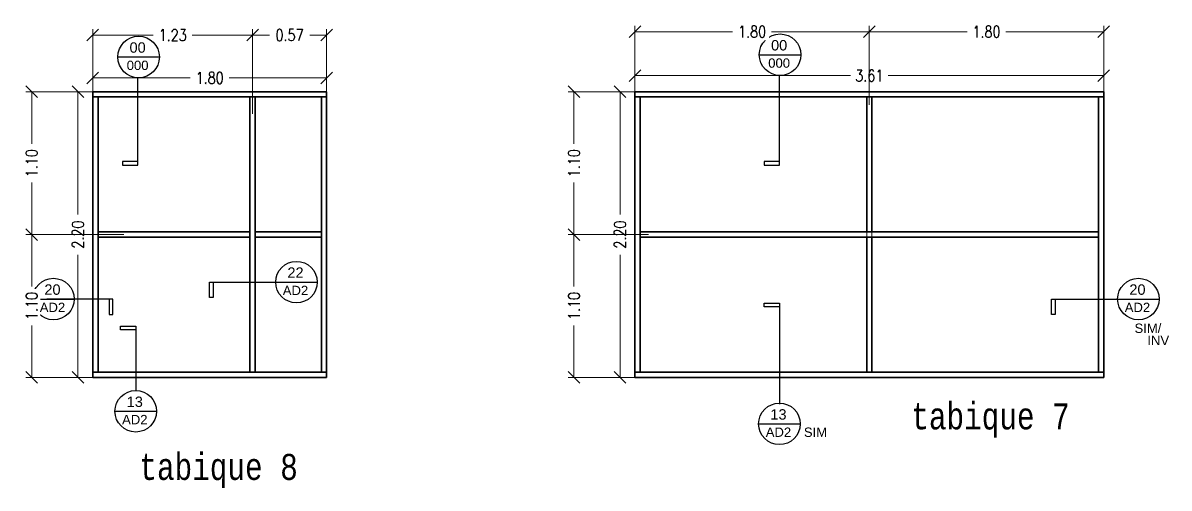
# Model space of a CAD drawing. Header units: metres. Extents: x -40 to 265, y 63 to 163.
# Drawn here: x 200.91 to 209.74, y 145.85 to 149.44 of the extents above; entities that cross this region are included whole.
import ezdxf
from ezdxf.enums import TextEntityAlignment as Align

# ---------------------------------------------------------------- set-up
doc = ezdxf.new("R2010")
doc.units = ezdxf.units.M
doc.header["$LTSCALE"] = 5
doc.header["$MEASUREMENT"] = 0
doc.layers.get('0').update_dxf_attribs({"color": 30})
doc.layers.get('DEFPOINTS').update_dxf_attribs({"color": 210})
for name, color, linetype, lineweight in [('A-ANNO-DIMS', 3, 'Continuous', 18), ('A-ANNO-TEXT', 3, 'Continuous', 18), ('A-DETL-GRPH', 4, 'Continuous', 25), ('A-DETL-MBND', 3, 'Continuous', 18), ('A-ELEV-MBE1', 7, 'Continuous', 35)]:
    doc.layers.add(name, color=color, linetype=linetype, lineweight=lineweight)
doc.styles.add('E-ARIAL', font='arial.ttf')
doc.styles.add('E-ROMANS', font='romans.shx', dxfattribs={"width": 0.8})
doc.dimstyles.new('E-0050_TICK_18', dxfattribs={"dimscale": 0.001, "dimtxt": 90, "dimasz": 90, "dimexe": 45, "dimexo": 30, "dimgap": 45, "dimtad": 0, "dimzin": 0, "dimdsep": 46, "dimtxsty": 'E-ROMANS', "dimblk": 'OBLIQUE', "dimcen": 45, "dimclrd": 256, "dimclre": 256, "dimclrt": 256, "dimadec": 0, "dimazin": 0, "dimtfac": 1, "dimtmove": 1, "dimatfit": 3, "dimldrblk": 'OPEN90', "dimfxl": 1, "dimtfill": 1, "dimtolj": 1, "dimtzin": 0, "dimarcsym": 0})

# ---------------------------------------------------------------- blocks, each defined once
blk = doc.blocks.new('_Oblique')
at = {"color": 0, "linetype": 'ByBlock', "lineweight": -2}
blk.add_line((-0.5, -0.5), (0.5, 0.5), dxfattribs=at)
blk = doc.blocks.new('*D160')
at = {"layer": 'A-ANNO-DIMS', "lineweight": -2, "transparency": 16777216}
for p, q in [((205.6254, 148.8879), (205.6254, 149.0757)), ((209.2352, 148.8879), (209.2352, 149.0757)), ((205.6254, 149.0307), (207.2859, 149.0307)), ((209.2352, 149.0307), (207.5747, 149.0307))]:
    blk.add_line(p, q, dxfattribs=at)
at = {"layer": 'DEFPOINTS', "color": 0, "transparency": 16777216}
for p in [(209.2352, 149.0307), (205.6254, 148.8579), (209.2352, 148.8579)]:
    blk.add_point(p, dxfattribs=at)
at = {"layer": 'A-ANNO-DIMS', "lineweight": -2, "transparency": 16777216, "xscale": 0.09, "yscale": 0.09, "zscale": 0.09, "rotation": 180}
blk.add_blockref('_Oblique', (205.6254, 149.0307), dxfattribs=at)
at = {"layer": 'A-ANNO-DIMS', "lineweight": -2, "transparency": 16777216, "xscale": 0.09, "yscale": 0.09, "zscale": 0.09}
blk.add_blockref('_Oblique', (209.2352, 149.0307), dxfattribs=at)
at = {"layer": 'A-ANNO-DIMS', "transparency": 16777216, "insert": (207.4303, 149.0307), "char_height": 0.09, "attachment_point": 5, "style": 'E-ROMANS', "bg_fill": 3, "box_fill_scale": 1.25, "bg_fill_color": 256, "bg_fill_true_color": 13158600, "bg_fill_transparency": 0}
blk.add_mtext('\\A1;3.61', dxfattribs=at)
blk = doc.blocks.new('_Open90')
at = {"color": 0, "linetype": 'ByBlock', "lineweight": -2}
for p, q in [((0, 0), (-1, 0)), ((-0.5, 0.5), (0, 0)), ((0, 0), (-0.5, -0.5))]:
    blk.add_line(p, q, dxfattribs=at)
blk = doc.blocks.new('*D161')
at = {"layer": 'A-ANNO-DIMS', "lineweight": -2, "transparency": 16777216}
for p, q in [((205.6254, 148.8064), (205.6254, 149.4145)), ((207.4303, 148.8064), (207.4303, 149.4145)), ((205.6254, 149.3695), (206.3783, 149.3695)), ((207.4303, 149.3695), (206.6774, 149.3695))]:
    blk.add_line(p, q, dxfattribs=at)
at = {"layer": 'DEFPOINTS', "color": 0, "transparency": 16777216}
for p in [(207.4303, 149.3695), (205.6254, 148.7764), (207.4303, 148.7764)]:
    blk.add_point(p, dxfattribs=at)
at = {"layer": 'A-ANNO-DIMS', "lineweight": -2, "transparency": 16777216, "xscale": 0.09, "yscale": 0.09, "zscale": 0.09, "rotation": 180}
blk.add_blockref('_Oblique', (205.6254, 149.3695), dxfattribs=at)
at = {"layer": 'A-ANNO-DIMS', "lineweight": -2, "transparency": 16777216, "xscale": 0.09, "yscale": 0.09, "zscale": 0.09}
blk.add_blockref('_Oblique', (207.4303, 149.3695), dxfattribs=at)
at = {"layer": 'A-ANNO-DIMS', "transparency": 16777216, "insert": (206.5278, 149.3695), "char_height": 0.09, "attachment_point": 5, "style": 'E-ROMANS', "bg_fill": 3, "box_fill_scale": 1.25, "bg_fill_color": 256, "bg_fill_true_color": 13158600, "bg_fill_transparency": 0}
blk.add_mtext('\\A1;1.80', dxfattribs=at)
blk = doc.blocks.new('*D162')
at = {"layer": 'A-ANNO-DIMS', "lineweight": -2, "transparency": 16777216}
for p, q in [((207.4303, 148.8064), (207.4303, 149.4145)), ((209.2352, 148.8064), (209.2352, 149.4145)), ((207.4303, 149.3695), (208.1832, 149.3695)), ((209.2352, 149.3695), (208.4823, 149.3695))]:
    blk.add_line(p, q, dxfattribs=at)
at = {"layer": 'DEFPOINTS', "color": 0, "transparency": 16777216}
for p in [(209.2352, 149.3695), (207.4303, 148.7764), (209.2352, 148.7764)]:
    blk.add_point(p, dxfattribs=at)
at = {"layer": 'A-ANNO-DIMS', "lineweight": -2, "transparency": 16777216, "xscale": 0.09, "yscale": 0.09, "zscale": 0.09, "rotation": 180}
blk.add_blockref('_Oblique', (207.4303, 149.3695), dxfattribs=at)
at = {"layer": 'A-ANNO-DIMS', "lineweight": -2, "transparency": 16777216, "xscale": 0.09, "yscale": 0.09, "zscale": 0.09}
blk.add_blockref('_Oblique', (209.2352, 149.3695), dxfattribs=at)
at = {"layer": 'A-ANNO-DIMS', "transparency": 16777216, "insert": (208.3327, 149.3695), "char_height": 0.09, "attachment_point": 5, "style": 'E-ROMANS', "bg_fill": 3, "box_fill_scale": 1.25, "bg_fill_color": 256, "bg_fill_true_color": 13158600, "bg_fill_transparency": 0}
blk.add_mtext('\\A1;1.80', dxfattribs=at)
blk = doc.blocks.new('*D163')
at = {"layer": 'A-ANNO-DIMS', "lineweight": -2, "transparency": 16777216}
for p, q in [((201.4517, 148.9114), (201.4517, 149.0584)), ((203.2517, 148.9114), (203.2517, 149.0584)), ((201.4517, 149.0134), (202.2021, 149.0134)), ((203.2517, 149.0134), (202.5013, 149.0134))]:
    blk.add_line(p, q, dxfattribs=at)
at = {"layer": 'DEFPOINTS', "color": 0, "transparency": 16777216}
for p in [(203.2517, 149.0134), (201.4517, 148.8814), (203.2517, 148.8814)]:
    blk.add_point(p, dxfattribs=at)
at = {"layer": 'A-ANNO-DIMS', "lineweight": -2, "transparency": 16777216, "xscale": 0.09, "yscale": 0.09, "zscale": 0.09, "rotation": 180}
blk.add_blockref('_Oblique', (201.4517, 149.0134), dxfattribs=at)
at = {"layer": 'A-ANNO-DIMS', "lineweight": -2, "transparency": 16777216, "xscale": 0.09, "yscale": 0.09, "zscale": 0.09}
blk.add_blockref('_Oblique', (203.2517, 149.0134), dxfattribs=at)
at = {"layer": 'A-ANNO-DIMS', "transparency": 16777216, "insert": (202.3517, 149.0134), "char_height": 0.09, "attachment_point": 5, "style": 'E-ROMANS', "bg_fill": 3, "box_fill_scale": 1.25, "bg_fill_color": 256, "bg_fill_true_color": 13158600, "bg_fill_transparency": 0}
blk.add_mtext('\\A1;1.80', dxfattribs=at)
blk = doc.blocks.new('*D164')
at = {"layer": 'A-ANNO-DIMS', "lineweight": -2, "transparency": 16777216}
for p, q in [((202.6817, 148.7376), (202.6817, 149.3879)), ((202.6817, 149.3429), (202.812, 149.3429)), ((203.2517, 149.3429), (203.1214, 149.3429)), ((203.2517, 148.7376), (203.2517, 149.3879))]:
    blk.add_line(p, q, dxfattribs=at)
at = {"layer": 'DEFPOINTS', "color": 0, "transparency": 16777216}
for p in [(203.2517, 149.3429), (202.6817, 148.7076), (203.2517, 148.7076)]:
    blk.add_point(p, dxfattribs=at)
at = {"layer": 'A-ANNO-DIMS', "lineweight": -2, "transparency": 16777216, "xscale": 0.09, "yscale": 0.09, "zscale": 0.09, "rotation": 180}
blk.add_blockref('_Oblique', (202.6817, 149.3429), dxfattribs=at)
at = {"layer": 'A-ANNO-DIMS', "lineweight": -2, "transparency": 16777216, "xscale": 0.09, "yscale": 0.09, "zscale": 0.09}
blk.add_blockref('_Oblique', (203.2517, 149.3429), dxfattribs=at)
at = {"layer": 'A-ANNO-DIMS', "transparency": 16777216, "insert": (202.9667, 149.3429), "char_height": 0.09, "attachment_point": 5, "style": 'E-ROMANS', "bg_fill": 3, "box_fill_scale": 1.25, "bg_fill_color": 256, "bg_fill_true_color": 13158600, "bg_fill_transparency": 0}
blk.add_mtext('\\A1;0.57', dxfattribs=at)
blk = doc.blocks.new('*D165')
at = {"layer": 'A-ANNO-DIMS', "lineweight": -2, "transparency": 16777216}
for p, q in [((201.4517, 148.7377), (201.4517, 149.3879)), ((201.4517, 149.3429), (201.9171, 149.3429)), ((202.6817, 149.3429), (202.2163, 149.3429)), ((202.6817, 148.7376), (202.6817, 149.3879))]:
    blk.add_line(p, q, dxfattribs=at)
at = {"layer": 'DEFPOINTS', "color": 0, "transparency": 16777216}
for p in [(201.4517, 149.3429), (201.4517, 148.7077), (202.6817, 148.7076)]:
    blk.add_point(p, dxfattribs=at)
at = {"layer": 'A-ANNO-DIMS', "lineweight": -2, "transparency": 16777216, "xscale": 0.09, "yscale": 0.09, "zscale": 0.09, "rotation": 180}
blk.add_blockref('_Oblique', (201.4517, 149.3429), dxfattribs=at)
at = {"layer": 'A-ANNO-DIMS', "lineweight": -2, "transparency": 16777216, "xscale": 0.09, "yscale": 0.09, "zscale": 0.09}
blk.add_blockref('_Oblique', (202.6817, 149.3429), dxfattribs=at)
at = {"layer": 'A-ANNO-DIMS', "transparency": 16777216, "insert": (202.0667, 149.3429), "char_height": 0.09, "attachment_point": 5, "style": 'E-ROMANS', "bg_fill": 3, "box_fill_scale": 1.25, "bg_fill_color": 256, "bg_fill_true_color": 13158600, "bg_fill_transparency": 0}
blk.add_mtext('\\A1;1.23', dxfattribs=at)
blk = doc.blocks.new('*D182')
at = {"layer": 'A-ANNO-DIMS', "lineweight": -2, "transparency": 16777216}
for p, q in [((201.6163, 148.9066), (201.2921, 148.9066)), ((201.3371, 148.9066), (201.3371, 147.9613)), ((201.3371, 146.7066), (201.3371, 147.6518)), ((201.6163, 146.7066), (201.2921, 146.7066))]:
    blk.add_line(p, q, dxfattribs=at)
at = {"layer": 'DEFPOINTS', "color": 0, "transparency": 16777216}
for p in [(201.6463, 148.9066), (201.3371, 146.7066), (201.6463, 146.7066)]:
    blk.add_point(p, dxfattribs=at)
at = {"layer": 'A-ANNO-DIMS', "lineweight": -2, "transparency": 16777216, "xscale": 0.09, "yscale": 0.09, "zscale": 0.09}
for p, rotation in [((201.3371, 148.9066), 90), ((201.3371, 146.7066), 270)]:
    blk.add_blockref('_Oblique', p, dxfattribs=dict(at, rotation=rotation))
at = {"layer": 'A-ANNO-DIMS', "transparency": 16777216, "insert": (201.3371, 147.8066), "char_height": 0.09, "attachment_point": 5, "rotation": 90, "style": 'E-ROMANS', "bg_fill": 3, "box_fill_scale": 1.25, "bg_fill_color": 256, "bg_fill_true_color": 13158600, "bg_fill_transparency": 0}
blk.add_mtext('\\A1;2.20', dxfattribs=at)
blk = doc.blocks.new('*D183')
at = {"layer": 'A-ANNO-DIMS', "lineweight": -2, "transparency": 16777216}
for p, q in [((201.6897, 147.8066), (200.936, 147.8066)), ((200.981, 147.8066), (200.981, 147.4061)), ((200.981, 146.7066), (200.981, 147.107)), ((201.6897, 146.7066), (200.936, 146.7066))]:
    blk.add_line(p, q, dxfattribs=at)
at = {"layer": 'DEFPOINTS', "color": 0, "transparency": 16777216}
for p in [(201.7197, 147.8066), (200.981, 146.7066), (201.7197, 146.7066)]:
    blk.add_point(p, dxfattribs=at)
at = {"layer": 'A-ANNO-DIMS', "lineweight": -2, "transparency": 16777216, "xscale": 0.09, "yscale": 0.09, "zscale": 0.09}
for p, rotation in [((200.981, 147.8066), 90), ((200.981, 146.7066), 270)]:
    blk.add_blockref('_Oblique', p, dxfattribs=dict(at, rotation=rotation))
at = {"layer": 'A-ANNO-DIMS', "transparency": 16777216, "insert": (200.981, 147.2566), "char_height": 0.09, "attachment_point": 5, "rotation": 90, "style": 'E-ROMANS', "bg_fill": 3, "box_fill_scale": 1.25, "bg_fill_color": 256, "bg_fill_true_color": 13158600, "bg_fill_transparency": 0}
blk.add_mtext('\\A1;1.10', dxfattribs=at)
blk = doc.blocks.new('*D184')
at = {"layer": 'A-ANNO-DIMS', "lineweight": -2, "transparency": 16777216}
for p, q in [((201.6897, 148.9066), (200.936, 148.9066)), ((200.981, 148.9066), (200.981, 148.5061)), ((200.981, 147.8066), (200.981, 148.207)), ((201.6897, 147.8066), (200.936, 147.8066))]:
    blk.add_line(p, q, dxfattribs=at)
at = {"layer": 'DEFPOINTS', "color": 0, "transparency": 16777216}
for p in [(200.981, 148.9066), (201.7197, 148.9066), (201.7197, 147.8066)]:
    blk.add_point(p, dxfattribs=at)
at = {"layer": 'A-ANNO-DIMS', "lineweight": -2, "transparency": 16777216, "xscale": 0.09, "yscale": 0.09, "zscale": 0.09}
for p, rotation in [((200.981, 148.9066), 90), ((200.981, 147.8066), 270)]:
    blk.add_blockref('_Oblique', p, dxfattribs=dict(at, rotation=rotation))
at = {"layer": 'A-ANNO-DIMS', "transparency": 16777216, "insert": (200.981, 148.3566), "char_height": 0.09, "attachment_point": 5, "rotation": 90, "style": 'E-ROMANS', "bg_fill": 3, "box_fill_scale": 1.25, "bg_fill_color": 256, "bg_fill_true_color": 13158600, "bg_fill_transparency": 0}
blk.add_mtext('\\A1;1.10', dxfattribs=at)
blk = doc.blocks.new('*D185')
at = {"layer": 'A-ANNO-DIMS', "lineweight": -2, "transparency": 16777216}
for p, q in [((205.6659, 148.9066), (205.4669, 148.9066)), ((205.5119, 148.9066), (205.5119, 147.9613)), ((205.5119, 146.7066), (205.5119, 147.6518)), ((205.6659, 146.7066), (205.4669, 146.7066))]:
    blk.add_line(p, q, dxfattribs=at)
at = {"layer": 'DEFPOINTS', "color": 0, "transparency": 16777216}
for p in [(205.6959, 148.9066), (205.5119, 146.7066), (205.6959, 146.7066)]:
    blk.add_point(p, dxfattribs=at)
at = {"layer": 'A-ANNO-DIMS', "lineweight": -2, "transparency": 16777216, "xscale": 0.09, "yscale": 0.09, "zscale": 0.09}
for p, rotation in [((205.5119, 148.9066), 90), ((205.5119, 146.7066), 270)]:
    blk.add_blockref('_Oblique', p, dxfattribs=dict(at, rotation=rotation))
at = {"layer": 'A-ANNO-DIMS', "transparency": 16777216, "insert": (205.5119, 147.8066), "char_height": 0.09, "attachment_point": 5, "rotation": 90, "style": 'E-ROMANS', "bg_fill": 3, "box_fill_scale": 1.25, "bg_fill_color": 256, "bg_fill_true_color": 13158600, "bg_fill_transparency": 0}
blk.add_mtext('\\A1;2.20', dxfattribs=at)
blk = doc.blocks.new('*D186')
at = {"layer": 'A-ANNO-DIMS', "lineweight": -2, "transparency": 16777216}
for p, q in [((205.7315, 148.9066), (205.1114, 148.9066)), ((205.1564, 148.9066), (205.1564, 148.5061)), ((205.1564, 147.8066), (205.1564, 148.207)), ((205.7315, 147.8066), (205.1114, 147.8066))]:
    blk.add_line(p, q, dxfattribs=at)
at = {"layer": 'DEFPOINTS', "color": 0, "transparency": 16777216}
for p in [(205.1564, 148.9066), (205.7615, 148.9066), (205.7615, 147.8066)]:
    blk.add_point(p, dxfattribs=at)
at = {"layer": 'A-ANNO-DIMS', "lineweight": -2, "transparency": 16777216, "xscale": 0.09, "yscale": 0.09, "zscale": 0.09}
for p, rotation in [((205.1564, 148.9066), 90), ((205.1564, 147.8066), 270)]:
    blk.add_blockref('_Oblique', p, dxfattribs=dict(at, rotation=rotation))
at = {"layer": 'A-ANNO-DIMS', "transparency": 16777216, "insert": (205.1564, 148.3566), "char_height": 0.09, "attachment_point": 5, "rotation": 90, "style": 'E-ROMANS', "bg_fill": 3, "box_fill_scale": 1.25, "bg_fill_color": 256, "bg_fill_true_color": 13158600, "bg_fill_transparency": 0}
blk.add_mtext('\\A1;1.10', dxfattribs=at)
blk = doc.blocks.new('*D187')
at = {"layer": 'A-ANNO-DIMS', "lineweight": -2, "transparency": 16777216}
for p, q in [((205.7315, 147.8066), (205.1114, 147.8066)), ((205.1564, 147.8066), (205.1564, 147.4061)), ((205.1564, 146.7066), (205.1564, 147.107)), ((205.7315, 146.7066), (205.1114, 146.7066))]:
    blk.add_line(p, q, dxfattribs=at)
at = {"layer": 'DEFPOINTS', "color": 0, "transparency": 16777216}
for p in [(205.7615, 147.8066), (205.1564, 146.7066), (205.7615, 146.7066)]:
    blk.add_point(p, dxfattribs=at)
at = {"layer": 'A-ANNO-DIMS', "lineweight": -2, "transparency": 16777216, "xscale": 0.09, "yscale": 0.09, "zscale": 0.09}
for p, rotation in [((205.1564, 147.8066), 90), ((205.1564, 146.7066), 270)]:
    blk.add_blockref('_Oblique', p, dxfattribs=dict(at, rotation=rotation))
at = {"layer": 'A-ANNO-DIMS', "transparency": 16777216, "insert": (205.1564, 147.2566), "char_height": 0.09, "attachment_point": 5, "rotation": 90, "style": 'E-ROMANS', "bg_fill": 3, "box_fill_scale": 1.25, "bg_fill_color": 256, "bg_fill_true_color": 13158600, "bg_fill_transparency": 0}
blk.add_mtext('\\A1;1.10', dxfattribs=at)
blk = doc.blocks.new('QM-ARQ-DET')
at = {"layer": 'A-ANNO-DIMS'}
for p, q in [((207.4103, 147.8266), (207.4103, 147.7866)), ((207.4503, 147.8266), (207.4503, 147.7866))]:
    blk.add_line(p, q, dxfattribs=at)
at = {"layer": 'A-DETL-GRPH'}
for p, q in [((201.6441, 149.1746), (201.9641, 149.1746)), ((206.5836, 149.192), (206.9036, 149.192)), ((201.799, 148.3701), (201.799, 149.0146)), ((206.7385, 148.3701), (206.7385, 149.0321)), ((202.3796, 147.4405), (202.8596, 147.4405)), ((202.8596, 147.4405), (203.1796, 147.4405)), ((200.9887, 147.31), (201.3087, 147.31)), ((201.5766, 147.31), (201.0965, 147.31)), ((208.8625, 147.31), (209.3426, 147.31)), ((209.3426, 147.31), (209.6626, 147.31)), ((206.7385, 147.2493), (206.7385, 146.501)), ((201.7824, 147.0729), (201.7824, 146.6057)), ((201.6224, 146.4457), (201.9424, 146.4457)), ((206.5785, 146.3486), (206.8985, 146.3486))]:
    blk.add_line(p, q, dxfattribs=at)
for points in [[(201.799, 148.3701), (201.6808, 148.3701), (201.6808, 148.3405), (201.799, 148.3405)], [(206.7385, 148.3701), (206.6203, 148.3701), (206.6203, 148.3405), (206.7385, 148.3405)], [(202.3796, 147.4405), (202.3796, 147.3224), (202.35, 147.3224), (202.35, 147.4405)], [(201.5766, 147.31), (201.5766, 147.1919), (201.6061, 147.1919), (201.6061, 147.31)], [(208.8625, 147.31), (208.8625, 147.1919), (208.833, 147.1919), (208.833, 147.31)], [(206.7385, 147.2493), (206.6203, 147.2493), (206.6203, 147.2788), (206.7385, 147.2788)], [(201.7824, 147.0729), (201.6642, 147.0729), (201.6642, 147.1024), (201.7824, 147.1024)]]:
    blk.add_lwpolyline(points, close=True, dxfattribs=at)
for centre in [(201.8041, 149.1746), (206.7436, 149.192), (203.0196, 147.4405), (201.1487, 147.31), (209.5026, 147.31), (201.7824, 146.4457), (206.7385, 146.3486)]:
    blk.add_circle(centre, 0.16, dxfattribs=at)
at = {"layer": 'A-ELEV-MBE1'}
for p, q in [((209.2352, 148.9066), (205.6254, 148.9066)), ((205.6254, 146.7066), (205.6254, 148.9066)), ((209.2352, 146.7065), (209.2352, 148.9066)), ((209.2352, 148.8666), (205.6254, 148.8666)), ((205.6654, 146.7466), (205.6654, 148.8666)), ((207.4103, 147.8266), (207.4103, 148.8666)), ((207.4503, 147.8266), (207.4503, 148.8666)), ((209.1952, 146.7465), (209.1952, 148.8666)), ((202.6617, 147.8266), (201.4917, 147.8266)), ((203.2117, 147.8265), (202.7017, 147.8266)), ((207.4453, 147.8266), (205.6654, 147.8266)), ((209.1952, 147.8265), (207.4453, 147.8266)), ((202.6617, 147.7866), (201.4917, 147.7866)), ((203.2117, 147.7865), (202.7017, 147.7866)), ((207.4453, 147.7866), (205.6654, 147.7866)), ((207.4103, 146.7465), (207.4103, 147.7866)), ((209.1952, 147.7865), (207.4453, 147.7866)), ((207.4503, 146.7465), (207.4503, 147.7866)), ((201.4517, 146.7466), (203.2517, 146.7466)), ((201.4517, 146.7066), (203.2517, 146.7066)), ((205.6254, 146.7466), (209.2352, 146.7465)), ((205.6254, 146.7066), (209.2352, 146.7065))]:
    blk.add_line(p, q, dxfattribs=at)
at = {"layer": 'A-ANNO-TEXT', "style": 'E-ARIAL'}
for s, height, p in [('00', 0.08, (201.7966, 149.2476)), ('00', 0.08, (206.7361, 149.265)), ('000', 0.072, (201.7966, 149.1103)), ('000', 0.072, (206.7361, 149.1278)), ('22', 0.08, (203.0121, 147.5136)), ('20', 0.08, (201.1411, 147.383)), ('AD2', 0.072, (203.0121, 147.3763)), ('20', 0.08, (209.495, 147.383)), ('AD2', 0.072, (201.1411, 147.2458)), ('AD2', 0.072, (209.495, 147.2457)), ('SIM/', 0.072, (209.5758, 147.0852)), ('INV', 0.072, (209.6552, 146.9908)), ('13', 0.08, (201.7749, 146.5187)), ('AD2', 0.072, (201.7749, 146.3814)), ('13', 0.08, (206.7309, 146.4216)), ('AD2', 0.072, (206.7309, 146.2843)), ('SIM', 0.072, (207.0161, 146.2843))]:
    blk.add_text(s, height=height, dxfattribs=at).set_placement(p, align=Align.MIDDLE_CENTER)
at = {"layer": 'A-ANNO-TEXT', "char_height": 0.2, "width": 1.8833, "attachment_point": 1, "style": 'E-ROMANS'}
for s, insert in [('{\\fMonospac821 BT|b0|i0|c0|p49;tabique 7}', (207.7536, 146.5063)), ('{\\fMonospac821 BT|b0|i0|c0|p49;tabique 8}', (201.8101, 146.1169))]:
    blk.add_mtext(s, dxfattribs=dict(at, insert=insert))
at = {"layer": 'A-ANNO-DIMS'}
for base, p1, p2, picture, middle in [((203.2517, 149.0134), (201.4517, 148.8814), (203.2517, 148.8814), '*D163', (202.3517, 149.0134)), ((209.2352, 149.0307), (205.6254, 148.8579), (209.2352, 148.8579), '*D160', (207.4303, 149.0307))]:
    dim = blk.add_linear_dim(base=base, p1=p1, p2=p2, dimstyle='E-0050_TICK_18', dxfattribs=at)
    dim.commit()
    dim.dimension.update_dxf_attribs({"geometry": picture, "text_midpoint": middle})
at = {"layer": 'A-ELEV-MBE1'}
for p, q in [((201.4517, 148.9066), (203.2517, 148.9066)), ((201.4517, 148.9066), (201.4517, 146.7066)), ((203.2517, 146.7066), (203.2517, 148.9066)), ((201.4517, 148.8666), (203.2517, 148.8666)), ((201.4917, 148.8666), (201.4917, 146.7466)), ((202.6617, 148.8666), (202.6617, 146.7466)), ((202.7017, 148.8666), (202.7017, 146.7466)), ((203.2117, 146.7466), (203.2117, 148.8666))]:
    blk.add_line(p, q, dxfattribs=at)
at = {"layer": 'A-ANNO-DIMS'}
dim = blk.add_linear_dim(base=(207.4303, 149.3695), p1=(205.6254, 148.7764), p2=(207.4303, 148.7764), dimstyle='E-0050_TICK_18', dxfattribs=at)
dim.commit()
dim.dimension.update_dxf_attribs({"geometry": '*D161', "text_midpoint": (206.5278, 149.3695)})
for base, p1, p2, picture, middle in [((209.2352, 149.3695), (207.4303, 148.7764), (209.2352, 148.7764), '*D162', (208.3327, 149.3695)), ((203.2517, 149.3429), (202.6817, 148.7076), (203.2517, 148.7076), '*D164', (202.9667, 149.3429))]:
    dim = blk.add_linear_dim(base=base, p1=p1, p2=p2, dimstyle='E-0050_TICK_18', dxfattribs=at)
    dim.commit()
    dim.dimension.update_dxf_attribs({"geometry": picture, "text_midpoint": middle})
dim = blk.add_linear_dim(base=(205.5119, 146.7066), p1=(205.6959, 148.9066), p2=(205.6959, 146.7066), angle=90, dimstyle='E-0050_TICK_18', dxfattribs=at)
dim.commit()
dim.dimension.update_dxf_attribs({"geometry": '*D185', "text_midpoint": (205.5119, 147.8066)})
for p, q in [((203.2517, 149.3429), (203.2517, 148.9066)), ((209.2352, 149.3695), (209.2352, 148.9066))]:
    blk.add_line(p, q, dxfattribs=at)
dim = blk.add_linear_dim(base=(201.4517, 149.3429), p1=(202.6817, 148.7076), p2=(201.4517, 148.7077), dimstyle='E-0050_TICK_18', dxfattribs=at)
dim.commit()
dim.dimension.update_dxf_attribs({"geometry": '*D165', "text_midpoint": (202.0667, 149.3429)})
dim = blk.add_linear_dim(base=(205.1564, 148.9066), p1=(205.7615, 147.8066), p2=(205.7615, 148.9066), angle=90, dimstyle='E-0050_TICK_18', dxfattribs=at)
dim.commit()
dim.dimension.update_dxf_attribs({"geometry": '*D186', "text_midpoint": (205.1564, 148.3566)})
for p in [(205.6254, 149.3695), (205.1564, 148.9066)]:
    blk.add_line(p, (205.6254, 148.9066), dxfattribs=at)
for base, p1, p2, picture, middle in [((201.3371, 146.7066), (201.6463, 148.9066), (201.6463, 146.7066), '*D182', (201.3371, 147.8066)), ((205.1564, 146.7066), (205.7615, 147.8066), (205.7615, 146.7066), '*D187', (205.1564, 147.2566))]:
    dim = blk.add_linear_dim(base=base, p1=p1, p2=p2, angle=90, dimstyle='E-0050_TICK_18', dxfattribs=at)
    dim.commit()
    dim.dimension.update_dxf_attribs({"geometry": picture, "text_midpoint": middle})
blk.add_line((205.1564, 146.7066), (205.6254, 146.7066), dxfattribs=at)
dim = blk.add_linear_dim(base=(200.981, 146.7066), p1=(201.7197, 147.8066), p2=(201.7197, 146.7066), angle=90, dimstyle='E-0050_TICK_18', dxfattribs=at)
dim.commit()
dim.dimension.update_dxf_attribs({"geometry": '*D183', "text_midpoint": (200.981, 147.2566)})
blk.add_line((200.981, 146.7066), (201.4517, 146.7066), dxfattribs=at)
dim = blk.add_linear_dim(base=(200.981, 148.9066), p1=(201.7197, 147.8066), p2=(201.7197, 148.9066), angle=90, dimstyle='E-0050_TICK_18', dxfattribs=at)
dim.commit()
dim.dimension.update_dxf_attribs({"geometry": '*D184', "text_midpoint": (200.981, 148.3566)})
for p in [(201.4517, 149.3429), (200.981, 148.9066)]:
    blk.add_line(p, (201.4517, 148.9066), dxfattribs=at)

msp = doc.modelspace()

# ---------------------------------------------------------------- block references
at = {"layer": 'A-DETL-MBND'}
msp.add_blockref('QM-ARQ-DET', (0, 0), dxfattribs=at)

doc.saveas('drawing.dxf')
